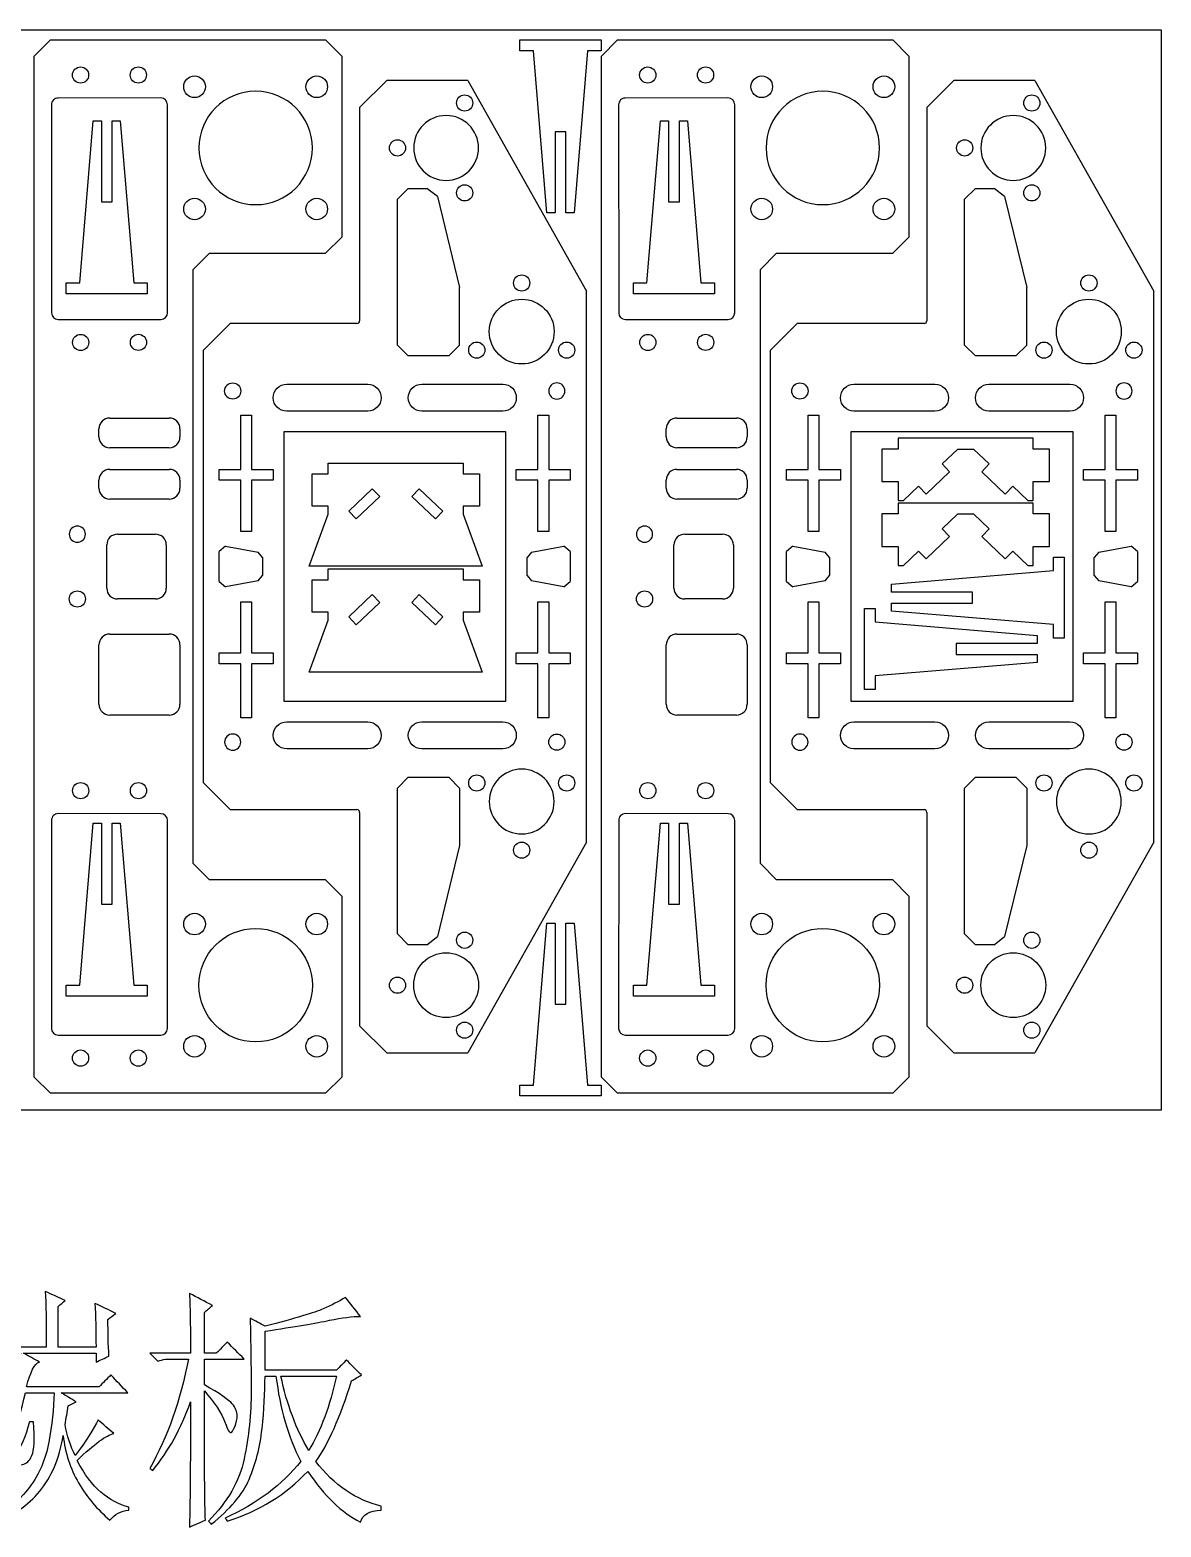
# Model space of a CAD drawing. Header units: millimetres. Extents: x -528 to 279, y -109 to 169.
# Drawn here: x -267.6 to -58.3, y -108.7 to 168.5 of the extents above; entities that cross this region are included whole.
import ezdxf

# ---------------------------------------------------------------- set-up
doc = ezdxf.new("R2010")
doc.units = ezdxf.units.MM
doc.layers.add('1', color=7, linetype='CONTINUOUS', true_color=0xffffff)

msp = doc.modelspace()

# ---------------------------------------------------------------- linework, layer by layer
at = {"layer": '1', "color": 3, "linetype": 'Continuous'}
for p, q in [((-528.25, 168.5), (-58.25, 168.5)), ((-266.87, 163.66), (-263.87, 166.66)), ((-263.87, 166.66), (-212.92, 166.66)), ((-212.92, 166.66), (-209.92, 163.66)), ((-176.93, 164.66), (-176.93, 166.66)), ((-176.93, 166.66), (-161.93, 166.66)), ((-161.93, 166.66), (-161.93, 164.66)), ((-161.87, 163.66), (-158.87, 166.66)), ((-158.87, 166.66), (-107.92, 166.66)), ((-107.92, 166.66), (-104.92, 163.66)), ((-58.25, 168.5), (-58.25, -31.5)), ((-266.87, -25.34), (-266.87, 163.66)), ((-209.92, 163.66), (-209.92, 130.16)), ((-174.43, 164.66), (-176.93, 164.66)), ((-171.93, 134.66), (-174.43, 164.66)), ((-164.43, 164.66), (-166.93, 134.66)), ((-161.93, 164.66), (-164.43, 164.66)), ((-161.87, -25.34), (-161.87, 163.66)), ((-104.92, 163.66), (-104.92, 130.16)), ((-206.61, 154.16), (-201.61, 159.16)), ((-186.61, 159.16), (-201.61, 159.16)), ((-186.61, 159.16), (-164.61, 120.16)), ((-101.61, 154.16), (-96.61, 159.16)), ((-81.61, 159.16), (-96.61, 159.16)), ((-81.61, 159.16), (-59.61, 120.16)), ((-243.43, 155.91), (-262.43, 155.9)), ((-138.43, 155.91), (-157.43, 155.9)), ((-263.68, 154.65), (-263.66, 116.15)), ((-242.16, 116.16), (-242.18, 154.66)), ((-206.61, 154.16), (-206.61, 114.66)), ((-158.68, 154.65), (-158.66, 116.15)), ((-137.16, 116.16), (-137.18, 154.66)), ((-101.61, 154.16), (-101.61, 114.66)), ((-258.43, 121.66), (-255.93, 151.66)), ((-255.93, 151.66), (-254.43, 151.66)), ((-254.43, 151.66), (-254.43, 136.66)), ((-252.43, 136.66), (-252.43, 151.66)), ((-252.43, 151.66), (-250.93, 151.66)), ((-250.93, 151.66), (-248.43, 121.66)), ((-153.43, 121.66), (-150.93, 151.66)), ((-150.93, 151.66), (-149.43, 151.66)), ((-149.43, 151.66), (-149.43, 136.66)), ((-147.43, 151.66), (-145.93, 151.66)), ((-147.43, 136.66), (-147.43, 151.66)), ((-145.93, 151.66), (-143.43, 121.66)), ((-170.43, 149.66), (-170.43, 134.66)), ((-168.43, 149.66), (-170.43, 149.66)), ((-168.43, 134.66), (-168.43, 149.66)), ((-197.61, 139.16), (-199.61, 137.16)), ((-197.61, 139.16), (-194.17, 139.16)), ((-192.23, 137.64), (-194.17, 139.16)), ((-92.61, 139.16), (-94.61, 137.16)), ((-92.61, 139.16), (-89.17, 139.16)), ((-87.23, 137.64), (-89.17, 139.16)), ((-254.43, 136.66), (-252.43, 136.66)), ((-199.61, 110.16), (-199.61, 137.16)), ((-192.23, 137.64), (-188.11, 120.82)), ((-149.43, 136.66), (-147.43, 136.66)), ((-94.61, 110.16), (-94.61, 137.16)), ((-87.23, 137.64), (-83.11, 120.82)), ((-170.43, 134.66), (-171.93, 134.66)), ((-166.93, 134.66), (-168.43, 134.66)), ((-209.92, 130.16), (-212.92, 127.16)), ((-104.92, 130.16), (-107.92, 127.16)), ((-234.42, 127.16), (-237.42, 124.16)), ((-234.42, 127.16), (-212.92, 127.16)), ((-129.42, 127.16), (-132.42, 124.16)), ((-129.42, 127.16), (-107.92, 127.16)), ((-237.42, 14.16), (-237.42, 124.16)), ((-132.42, 14.16), (-132.42, 124.16)), ((-260.93, 121.66), (-258.43, 121.66)), ((-260.93, 119.66), (-260.93, 121.66)), ((-245.93, 119.66), (-260.93, 119.66)), ((-248.43, 121.66), (-245.93, 121.66)), ((-245.93, 121.66), (-245.93, 119.66)), ((-188.11, 110.16), (-188.11, 120.82)), ((-164.61, 18.16), (-164.61, 120.16)), ((-155.93, 121.66), (-153.43, 121.66)), ((-155.93, 119.66), (-155.93, 121.66)), ((-140.93, 119.66), (-155.93, 119.66)), ((-143.43, 121.66), (-140.93, 121.66)), ((-140.93, 121.66), (-140.93, 119.66)), ((-83.11, 110.16), (-83.11, 120.82)), ((-59.61, 18.16), (-59.61, 120.16)), ((-262.41, 114.9), (-243.41, 114.91)), ((-235.61, 109.16), (-230.61, 114.16)), ((-207.11, 114.16), (-230.61, 114.16)), ((-157.41, 114.9), (-138.41, 114.91)), ((-130.61, 109.16), (-125.61, 114.16)), ((-102.11, 114.16), (-125.61, 114.16)), ((-235.61, 109.16), (-235.61, 29.16)), ((-199.61, 110.16), (-197.61, 108.16)), ((-190.11, 108.16), (-197.61, 108.16)), ((-190.11, 108.16), (-188.11, 110.16)), ((-130.61, 109.16), (-130.61, 29.16)), ((-94.61, 110.16), (-92.61, 108.16)), ((-85.11, 108.16), (-92.61, 108.16)), ((-85.11, 108.16), (-83.11, 110.16)), ((-220.11, 102.91), (-205.11, 102.91)), ((-195.11, 102.91), (-180.11, 102.91)), ((-115.11, 102.91), (-100.11, 102.91)), ((-90.11, 102.91), (-75.11, 102.91)), ((-228.61, 87.16), (-228.61, 97.16)), ((-228.61, 97.16), (-226.61, 97.16)), ((-226.61, 97.16), (-226.61, 87.16)), ((-205.11, 97.91), (-220.11, 97.91)), ((-180.11, 97.91), (-195.11, 97.91)), ((-173.61, 87.16), (-173.61, 97.16)), ((-173.61, 97.16), (-171.61, 97.16)), ((-171.61, 97.16), (-171.61, 87.16)), ((-123.61, 97.16), (-121.61, 97.16)), ((-123.61, 87.16), (-123.61, 97.16)), ((-121.61, 97.16), (-121.61, 87.16)), ((-100.11, 97.91), (-115.11, 97.91)), ((-75.11, 97.91), (-90.11, 97.91)), ((-68.61, 97.16), (-66.61, 97.16)), ((-68.61, 87.16), (-68.61, 97.16)), ((-66.61, 97.16), (-66.61, 87.16)), ((-254.87, 93.16), (-254.87, 94.66)), ((-252.87, 96.66), (-241.87, 96.66)), ((-239.87, 94.66), (-239.87, 93.16)), ((-149.87, 93.16), (-149.87, 94.66)), ((-147.87, 96.66), (-136.87, 96.66)), ((-134.87, 94.66), (-134.87, 93.16)), ((-220.61, 94.16), (-179.61, 94.16)), ((-220.61, 44.16), (-220.61, 94.16)), ((-179.61, 94.16), (-179.61, 44.16)), ((-115.61, 94.16), (-74.61, 94.16)), ((-115.61, 44.16), (-115.61, 94.16)), ((-106.93, 92.9, 0.05), (-106.93, 90.9, 0.03)), ((-81.93, 92.9, 0.05), (-106.93, 92.9, 0.05)), ((-81.93, 90.9, 0.03), (-81.93, 92.9, 0.05)), ((-74.61, 94.16), (-74.61, 44.16)), ((-241.87, 91.16), (-252.87, 91.16)), ((-136.87, 91.16), (-147.87, 91.16)), ((-109.93, 90.9, 0.03), (-109.93, 84.9, -0.03)), ((-106.93, 90.9, 0.03), (-109.93, 90.9, 0.03)), ((-98.78, 88.15, 0), (-95.88, 90.9, 0.03)), ((-95.88, 90.9, 0.03), (-92.98, 90.9, 0.03)), ((-92.98, 90.9, 0.03), (-90.08, 88.15, 0)), ((-78.93, 90.9, 0.03), (-81.93, 90.9, 0.03)), ((-78.93, 84.9, -0.03), (-78.93, 90.9, 0.03)), ((-252.87, 87.16), (-241.87, 87.16)), ((-232.61, 87.16), (-228.61, 87.16)), ((-232.61, 85.16), (-232.61, 87.16)), ((-226.61, 87.16), (-222.61, 87.16)), ((-222.61, 87.16), (-222.61, 85.16)), ((-215.43, 86.33), (-212.43, 86.33)), ((-215.43, 80.33), (-215.43, 86.33)), ((-212.43, 86.33), (-212.43, 88.33)), ((-212.43, 88.33), (-187.43, 88.33)), ((-187.43, 88.33), (-187.43, 86.33)), ((-187.43, 86.33), (-184.43, 86.33)), ((-184.43, 86.33), (-184.43, 80.33)), ((-177.61, 87.16), (-173.61, 87.16)), ((-177.61, 85.16), (-177.61, 87.16)), ((-171.61, 87.16), (-167.61, 87.16)), ((-167.61, 87.16), (-167.61, 85.16)), ((-147.87, 87.16), (-136.87, 87.16)), ((-127.61, 85.16), (-127.61, 87.16)), ((-127.61, 87.16), (-123.61, 87.16)), ((-121.61, 87.16), (-117.61, 87.16)), ((-117.61, 87.16), (-117.61, 85.16)), ((-101.75, 82.57, -0.05), (-97.4, 86.7, -0.01)), ((-97.4, 86.7, -0.01), (-98.78, 88.15, 0)), ((-90.08, 88.15, 0), (-91.45, 86.7, -0.01)), ((-91.45, 86.7, -0.01), (-87.1, 82.57, -0.05)), ((-72.61, 87.16), (-68.61, 87.16)), ((-72.61, 85.16), (-72.61, 87.16)), ((-66.61, 87.16), (-62.61, 87.16)), ((-62.61, 87.16), (-62.61, 85.16)), ((-254.87, 83.66), (-254.87, 85.16)), ((-239.87, 85.16), (-239.87, 83.66)), ((-228.61, 85.16), (-232.61, 85.16)), ((-228.61, 75.66), (-228.61, 85.16)), ((-226.61, 85.16), (-226.61, 75.66)), ((-222.61, 85.16), (-226.61, 85.16)), ((-204.28, 83.57), (-208.63, 79.44)), ((-202.9, 82.12), (-204.28, 83.57)), ((-195.58, 83.57), (-196.95, 82.12)), ((-191.22, 79.44), (-195.58, 83.57)), ((-173.61, 85.16), (-177.61, 85.16)), ((-173.61, 75.66), (-173.61, 85.16)), ((-167.61, 85.16), (-171.61, 85.16)), ((-171.61, 85.16), (-171.61, 75.66)), ((-149.87, 83.66), (-149.87, 85.16)), ((-134.87, 85.16), (-134.87, 83.66)), ((-123.61, 85.16), (-127.61, 85.16)), ((-123.61, 75.66), (-123.61, 85.16)), ((-117.61, 85.16), (-121.61, 85.16)), ((-121.61, 85.16), (-121.61, 75.66)), ((-109.93, 84.9, -0.03), (-106.93, 84.9, -0.03)), ((-106.93, 84.9, -0.03), (-106.93, 81.36, -0.06)), ((-105.93, 81.36, -0.06), (-103.13, 84.02, -0.04)), ((-103.13, 84.02, -0.04), (-101.75, 82.57, -0.05)), ((-87.1, 82.57, -0.05), (-85.72, 84.02, -0.04)), ((-85.72, 84.02, -0.04), (-82.93, 81.36, -0.06)), ((-81.93, 84.9, -0.03), (-78.93, 84.9, -0.03)), ((-81.93, 81.36, -0.06), (-81.93, 84.9, -0.03)), ((-68.61, 85.16), (-72.61, 85.16)), ((-68.61, 75.66), (-68.61, 85.16)), ((-66.61, 85.16), (-66.61, 75.66)), ((-62.61, 85.16), (-66.61, 85.16)), ((-241.87, 81.66), (-252.87, 81.66)), ((-207.25, 77.99), (-202.9, 82.12)), ((-196.95, 82.12), (-192.6, 77.99)), ((-136.87, 81.66), (-147.87, 81.66)), ((-106.93, 81.36, -0.06), (-105.93, 81.36, -0.06)), ((-81.93, 80.9, 0.05), (-106.93, 80.9, 0.05)), ((-106.93, 80.9, 0.05), (-106.93, 78.9, 0.03)), ((-82.93, 81.36, -0.06), (-81.93, 81.36, -0.06)), ((-81.93, 78.9, 0.03), (-81.93, 80.9, 0.05)), ((-215.93, 69.21), (-212.43, 78.83)), ((-212.43, 80.33), (-215.43, 80.33)), ((-212.43, 78.83), (-212.43, 80.33)), ((-208.63, 79.44), (-207.25, 77.99)), ((-192.6, 77.99), (-191.22, 79.44)), ((-184.43, 80.33), (-187.43, 80.33)), ((-187.43, 80.33), (-187.43, 78.83)), ((-187.43, 78.83), (-183.93, 69.21)), ((-109.93, 78.9, 0.03), (-109.93, 72.9, -0.03)), ((-106.93, 78.9, 0.03), (-109.93, 78.9, 0.03)), ((-98.78, 76.15, 0), (-95.88, 78.9, 0.03)), ((-95.88, 78.9, 0.03), (-92.98, 78.9, 0.03)), ((-92.98, 78.9, 0.03), (-90.08, 76.15, 0)), ((-78.93, 78.9, 0.03), (-81.93, 78.9, 0.03)), ((-78.93, 72.9, -0.03), (-78.93, 78.9, 0.03)), ((-251.42, 75.16), (-244.42, 75.16)), ((-226.61, 75.66), (-228.61, 75.66)), ((-171.61, 75.66), (-173.61, 75.66)), ((-146.42, 75.16), (-139.42, 75.16)), ((-121.61, 75.66), (-123.61, 75.66)), ((-97.4, 74.7, -0.01), (-98.78, 76.15, 0)), ((-90.08, 76.15, 0), (-91.45, 74.7, -0.01)), ((-66.61, 75.66), (-68.61, 75.66)), ((-253.42, 65.16), (-253.42, 73.16)), ((-242.42, 73.16), (-242.42, 65.16)), ((-231.42, 72.94), (-232.61, 71.96)), ((-231.42, 72.94), (-225.42, 71.81)), ((-174.79, 71.81), (-168.79, 72.94)), ((-167.61, 71.96), (-168.79, 72.94)), ((-148.42, 65.16), (-148.42, 73.16)), ((-137.42, 73.16), (-137.42, 65.16)), ((-126.42, 72.94), (-127.61, 71.96)), ((-126.42, 72.94), (-120.42, 71.81)), ((-109.93, 72.9, -0.03), (-106.93, 72.9, -0.03)), ((-106.93, 72.9, -0.03), (-106.93, 69.36, -0.06)), ((-101.75, 70.57, -0.05), (-97.4, 74.7, -0.01)), ((-91.45, 74.7, -0.01), (-87.1, 70.57, -0.05)), ((-81.93, 69.36, -0.06), (-81.93, 72.9, -0.03)), ((-81.93, 72.9, -0.03), (-78.93, 72.9, -0.03)), ((-69.79, 71.81), (-63.79, 72.94)), ((-62.61, 71.96), (-63.79, 72.94)), ((-232.61, 66.37), (-232.61, 71.96)), ((-224.61, 70.83), (-225.42, 71.81)), ((-224.61, 70.83), (-224.61, 67.49)), ((-174.79, 71.81), (-175.61, 70.83)), ((-175.61, 67.49), (-175.61, 70.83)), ((-167.61, 71.96), (-167.61, 66.37)), ((-127.61, 66.37), (-127.61, 71.96)), ((-119.61, 70.83), (-120.42, 71.81)), ((-119.61, 70.83), (-119.61, 67.49)), ((-106.93, 69.36, -0.06), (-105.93, 69.36, -0.06)), ((-105.93, 69.36, -0.06), (-103.13, 72.02, -0.04)), ((-103.13, 72.02, -0.04), (-101.75, 70.57, -0.05)), ((-87.1, 70.57, -0.05), (-85.72, 72.02, -0.04)), ((-85.72, 72.02, -0.04), (-82.93, 69.36, -0.06)), ((-82.93, 69.36, -0.06), (-81.93, 69.36, -0.06)), ((-78.18, 68.41), (-78.18, 70.91)), ((-78.18, 70.91), (-76.18, 70.91)), ((-76.18, 70.91), (-76.18, 55.91)), ((-69.79, 71.81), (-70.61, 70.83)), ((-70.61, 67.49), (-70.61, 70.83)), ((-62.61, 71.96), (-62.61, 66.37)), ((-225.42, 66.51), (-224.61, 67.49)), ((-183.93, 69.21), (-215.93, 69.21)), ((-215.43, 60.71), (-215.43, 66.71)), ((-215.43, 66.71), (-212.43, 66.71)), ((-212.43, 66.71), (-212.43, 68.71)), ((-212.43, 68.71), (-187.43, 68.71)), ((-187.43, 68.71), (-187.43, 66.71)), ((-187.43, 66.71), (-184.43, 66.71)), ((-184.43, 66.71), (-184.43, 60.71)), ((-175.61, 67.49), (-174.79, 66.51)), ((-120.42, 66.51), (-119.61, 67.49)), ((-108.18, 65.91), (-78.18, 68.41)), ((-70.61, 67.49), (-69.79, 66.51)), ((-232.61, 66.37), (-231.42, 65.38)), ((-225.42, 66.51), (-231.42, 65.38)), ((-204.28, 63.96), (-208.63, 59.83)), ((-202.9, 62.51), (-204.28, 63.96)), ((-195.58, 63.96), (-196.95, 62.51)), ((-191.22, 59.83), (-195.58, 63.96)), ((-168.79, 65.38), (-174.79, 66.51)), ((-168.79, 65.38), (-167.61, 66.37)), ((-127.61, 66.37), (-126.42, 65.38)), ((-120.42, 66.51), (-126.42, 65.38)), ((-108.18, 64.41), (-108.18, 65.91)), ((-93.18, 64.41), (-108.18, 64.41)), ((-93.18, 62.41), (-93.18, 64.41)), ((-63.79, 65.38), (-69.79, 66.51)), ((-63.79, 65.38), (-62.61, 66.37)), ((-244.42, 63.16), (-251.42, 63.16)), ((-228.61, 62.66), (-226.61, 62.66)), ((-228.61, 53.16), (-228.61, 62.66)), ((-226.61, 62.66), (-226.61, 53.16)), ((-207.25, 58.38), (-202.9, 62.51)), ((-196.95, 62.51), (-192.6, 58.38)), ((-173.61, 62.66), (-171.61, 62.66)), ((-173.61, 53.16), (-173.61, 62.66)), ((-171.61, 62.66), (-171.61, 53.16)), ((-139.42, 63.16), (-146.42, 63.16)), ((-123.61, 62.66), (-121.61, 62.66)), ((-123.61, 53.16), (-123.61, 62.66)), ((-121.61, 62.66), (-121.61, 53.16)), ((-113.18, 46.41), (-113.18, 61.41)), ((-113.18, 61.41), (-111.18, 61.41)), ((-111.18, 61.41), (-111.18, 58.91)), ((-108.18, 62.41), (-93.18, 62.41)), ((-108.18, 60.91), (-108.18, 62.41)), ((-68.61, 62.66), (-66.61, 62.66)), ((-68.61, 53.16), (-68.61, 62.66)), ((-66.61, 62.66), (-66.61, 53.16)), ((-215.93, 49.59), (-212.43, 59.21)), ((-212.43, 60.71), (-215.43, 60.71)), ((-212.43, 59.21), (-212.43, 60.71)), ((-208.63, 59.83), (-207.25, 58.38)), ((-192.6, 58.38), (-191.22, 59.83)), ((-184.43, 60.71), (-187.43, 60.71)), ((-187.43, 60.71), (-187.43, 59.21)), ((-187.43, 59.21), (-183.93, 49.59)), ((-111.18, 58.91), (-81.18, 56.41)), ((-78.18, 58.41), (-108.18, 60.91)), ((-78.18, 55.91), (-78.18, 58.41)), ((-252.87, 56.66), (-241.87, 56.66)), ((-147.87, 56.66), (-136.87, 56.66)), ((-81.18, 56.41), (-81.18, 54.91)), ((-76.18, 55.91), (-78.18, 55.91)), ((-254.87, 43.66), (-254.87, 54.66)), ((-239.87, 54.66), (-239.87, 43.66)), ((-232.61, 53.16), (-228.61, 53.16)), ((-232.61, 51.16), (-232.61, 53.16)), ((-226.61, 53.16), (-222.61, 53.16)), ((-222.61, 53.16), (-222.61, 51.16)), ((-177.61, 53.16), (-173.61, 53.16)), ((-177.61, 51.16), (-177.61, 53.16)), ((-171.61, 53.16), (-167.61, 53.16)), ((-167.61, 53.16), (-167.61, 51.16)), ((-149.87, 43.66), (-149.87, 54.66)), ((-134.87, 54.66), (-134.87, 43.66)), ((-127.61, 51.16), (-127.61, 53.16)), ((-127.61, 53.16), (-123.61, 53.16)), ((-121.61, 53.16), (-117.61, 53.16)), ((-117.61, 53.16), (-117.61, 51.16)), ((-81.18, 54.91), (-96.18, 54.91)), ((-96.18, 54.91), (-96.18, 52.91)), ((-96.18, 52.91), (-81.18, 52.91)), ((-81.18, 52.91), (-81.18, 51.41)), ((-72.61, 53.16), (-68.61, 53.16)), ((-72.61, 51.16), (-72.61, 53.16)), ((-66.61, 53.16), (-62.61, 53.16)), ((-62.61, 53.16), (-62.61, 51.16)), ((-228.61, 51.16), (-232.61, 51.16)), ((-228.61, 41.16), (-228.61, 51.16)), ((-222.61, 51.16), (-226.61, 51.16)), ((-226.61, 51.16), (-226.61, 41.16)), ((-173.61, 51.16), (-177.61, 51.16)), ((-173.61, 41.16), (-173.61, 51.16)), ((-167.61, 51.16), (-171.61, 51.16)), ((-171.61, 51.16), (-171.61, 41.16)), ((-123.61, 51.16), (-127.61, 51.16)), ((-123.61, 41.16), (-123.61, 51.16)), ((-121.61, 51.16), (-121.61, 41.16)), ((-117.61, 51.16), (-121.61, 51.16)), ((-81.18, 51.41), (-111.18, 48.91)), ((-68.61, 51.16), (-72.61, 51.16)), ((-68.61, 41.16), (-68.61, 51.16)), ((-66.61, 51.16), (-66.61, 41.16)), ((-62.61, 51.16), (-66.61, 51.16)), ((-183.93, 49.59), (-215.93, 49.59)), ((-111.18, 48.91), (-111.18, 46.41)), ((-111.18, 46.41), (-113.18, 46.41)), ((-241.87, 41.66), (-252.87, 41.66)), ((-179.61, 44.16), (-220.61, 44.16)), ((-136.87, 41.66), (-147.87, 41.66)), ((-74.61, 44.16), (-115.61, 44.16)), ((-226.61, 41.16), (-228.61, 41.16)), ((-220.11, 40.41), (-205.11, 40.41)), ((-195.11, 40.41), (-180.11, 40.41)), ((-171.61, 41.16), (-173.61, 41.16)), ((-121.61, 41.16), (-123.61, 41.16)), ((-115.11, 40.41), (-100.11, 40.41)), ((-90.11, 40.41), (-75.11, 40.41)), ((-66.61, 41.16), (-68.61, 41.16)), ((-205.11, 35.41), (-220.11, 35.41)), ((-180.11, 35.41), (-195.11, 35.41)), ((-100.11, 35.41), (-115.11, 35.41)), ((-75.11, 35.41), (-90.11, 35.41)), ((-230.61, 24.16), (-235.61, 29.16)), ((-197.61, 30.16), (-199.61, 28.16)), ((-199.61, 1.16), (-199.61, 28.16)), ((-197.61, 30.16), (-190.11, 30.16)), ((-188.11, 28.16), (-190.11, 30.16)), ((-188.11, 28.16), (-188.11, 17.51)), ((-125.61, 24.16), (-130.61, 29.16)), ((-92.61, 30.16), (-94.61, 28.16)), ((-94.61, 1.16), (-94.61, 28.16)), ((-92.61, 30.16), (-85.11, 30.16)), ((-83.11, 28.16), (-85.11, 30.16)), ((-83.11, 28.16), (-83.11, 17.51)), ((-263.66, 22.17), (-263.68, -16.33)), ((-243.41, 23.41), (-262.41, 23.42)), ((-230.61, 24.16), (-207.11, 24.16)), ((-206.61, 23.66), (-206.61, -15.84)), ((-158.66, 22.17), (-158.68, -16.33)), ((-138.41, 23.41), (-157.41, 23.42)), ((-125.61, 24.16), (-102.11, 24.16)), ((-101.61, 23.66), (-101.61, -15.84)), ((-258.43, -8.34), (-255.93, 21.66)), ((-255.93, 21.66), (-254.43, 21.66)), ((-254.43, 21.66), (-254.43, 6.66)), ((-252.43, 21.66), (-250.93, 21.66)), ((-252.43, 6.66), (-252.43, 21.66)), ((-250.93, 21.66), (-248.43, -8.34)), ((-242.18, -16.34), (-242.16, 22.16)), ((-153.43, -8.34), (-150.93, 21.66)), ((-150.93, 21.66), (-149.43, 21.66)), ((-149.43, 21.66), (-149.43, 6.66)), ((-147.43, 21.66), (-145.93, 21.66)), ((-147.43, 6.66), (-147.43, 21.66)), ((-145.93, 21.66), (-143.43, -8.34)), ((-137.18, -16.34), (-137.16, 22.16)), ((-188.11, 17.51), (-192.23, 0.69)), ((-164.61, 18.16), (-186.61, -20.84)), ((-83.11, 17.51), (-87.23, 0.69)), ((-59.61, 18.16), (-81.61, -20.84)), ((-237.42, 14.16), (-234.42, 11.16)), ((-132.42, 14.16), (-129.42, 11.16)), ((-212.92, 11.16), (-234.42, 11.16)), ((-212.92, 11.16), (-209.92, 8.16)), ((-107.92, 11.16), (-129.42, 11.16)), ((-107.92, 11.16), (-104.92, 8.16)), ((-254.43, 6.66), (-252.43, 6.66)), ((-209.92, 8.16), (-209.92, -25.34)), ((-149.43, 6.66), (-147.43, 6.66)), ((-104.92, 8.16), (-104.92, -25.34)), ((-174.43, -26.84), (-171.93, 3.16)), ((-171.93, 3.16), (-170.43, 3.16)), ((-170.43, 3.16), (-170.43, -11.84)), ((-168.43, -11.84), (-168.43, 3.16)), ((-168.43, 3.16), (-166.93, 3.16)), ((-166.93, 3.16), (-164.43, -26.84)), ((-199.61, 1.16), (-197.61, -0.84)), ((-194.17, -0.84), (-192.23, 0.69)), ((-94.61, 1.16), (-92.61, -0.84)), ((-89.17, -0.84), (-87.23, 0.69)), ((-194.17, -0.84), (-197.61, -0.84)), ((-89.17, -0.84), (-92.61, -0.84)), ((-260.93, -8.34), (-258.43, -8.34)), ((-260.93, -10.34), (-260.93, -8.34)), ((-245.93, -10.34), (-260.93, -10.34)), ((-248.43, -8.34), (-245.93, -8.34)), ((-245.93, -8.34), (-245.93, -10.34)), ((-155.93, -8.34), (-153.43, -8.34)), ((-155.93, -10.34), (-155.93, -8.34)), ((-140.93, -10.34), (-155.93, -10.34)), ((-143.43, -8.34), (-140.93, -8.34)), ((-140.93, -8.34), (-140.93, -10.34)), ((-170.43, -11.84), (-168.43, -11.84)), ((-201.61, -20.84), (-206.61, -15.84)), ((-96.61, -20.84), (-101.61, -15.84)), ((-262.43, -17.58), (-243.43, -17.59)), ((-157.43, -17.58), (-138.43, -17.59)), ((-201.61, -20.84), (-186.61, -20.84)), ((-96.61, -20.84), (-81.61, -20.84)), ((-263.87, -28.34), (-266.87, -25.34)), ((-209.92, -25.34), (-212.92, -28.34)), ((-176.93, -26.84), (-174.43, -26.84)), ((-176.93, -28.84), (-176.93, -26.84)), ((-164.43, -26.84), (-161.93, -26.84)), ((-161.93, -26.84), (-161.93, -28.84)), ((-158.87, -28.34), (-161.87, -25.34)), ((-104.92, -25.34), (-107.92, -28.34)), ((-212.92, -28.34), (-263.87, -28.34)), ((-161.93, -28.84), (-176.93, -28.84)), ((-107.92, -28.34), (-158.87, -28.34)), ((-58.25, -31.5), (-528.25, -31.5))]:
    msp.add_line(p, q, dxfattribs=at)
for centre, radius in [((-258.28, 160.15), 1.5), ((-247.58, 160.16), 1.5), ((-153.28, 160.15), 1.5), ((-142.58, 160.16), 1.5), ((-237.18, 157.98), 2), ((-214.56, 157.98), 2), ((-132.18, 157.98), 2), ((-109.56, 157.98), 2), ((-187.18, 154.98), 1.5), ((-82.18, 154.98), 1.5), ((-199.61, 146.66), 1.5), ((-94.61, 146.66), 1.5), ((-187.18, 138.34), 1.5), ((-82.18, 138.34), 1.5), ((-237.18, 135.35), 2), ((-214.56, 135.35), 2), ((-132.18, 135.35), 2), ((-109.56, 135.35), 2), ((-176.61, 121.66), 1.5), ((-71.61, 121.66), 1.5), ((-176.61, 112.66), 6), ((-71.61, 112.66), 6), ((-258.26, 110.65), 1.5), ((-247.56, 110.66), 1.5), ((-153.26, 110.65), 1.5), ((-142.56, 110.66), 1.5), ((-184.93, 109.23), 1.5), ((-168.28, 109.23), 1.5), ((-79.93, 109.23), 1.5), ((-63.28, 109.23), 1.5), ((-230.11, 101.66), 1.5), ((-125.11, 101.66), 1.5), ((-258.87, 63.16), 1.5), ((-153.87, 63.16), 1.5), ((-170.11, 36.66), 1.5), ((-65.11, 36.66), 1.5), ((-184.93, 29.09), 1.5), ((-168.28, 29.09), 1.5), ((-79.93, 29.09), 1.5), ((-63.28, 29.09), 1.5), ((-258.26, 27.67), 1.5), ((-247.56, 27.67), 1.5), ((-153.26, 27.67), 1.5), ((-142.56, 27.67), 1.5), ((-176.61, 16.66), 1.5), ((-71.61, 16.66), 1.5), ((-237.18, 2.98), 2), ((-214.56, 2.98), 2), ((-132.18, 2.98), 2), ((-109.56, 2.98), 2), ((-225.87, -8.34), 10.5), ((-187.18, -0.02), 1.5), ((-120.87, -8.34), 10.5), ((-82.18, -0.02), 1.5), ((-190.61, -8.34), 6), ((-85.61, -8.34), 6), ((-199.61, -8.34), 1.5), ((-94.61, -8.34), 1.5), ((-187.18, -16.66), 1.5), ((-82.18, -16.66), 1.5), ((-237.18, -19.65), 2), ((-214.56, -19.65), 2), ((-132.18, -19.65), 2), ((-109.56, -19.65), 2), ((-258.28, -21.83), 1.5), ((-247.58, -21.83), 1.5), ((-153.28, -21.83), 1.5), ((-142.58, -21.83), 1.5)]:
    msp.add_circle(centre, radius, dxfattribs=at)
at = {"layer": '1', "color": 3, "linetype": 'Continuous', "extrusion": (0, 0, -1)}
for centre, radius in [((225.87, 146.66), 10.5), ((120.87, 146.66), 10.5), ((190.61, 146.66), 6), ((85.61, 146.66), 6), ((170.11, 101.66), 1.5), ((65.11, 101.66), 1.5), ((258.87, 75.16), 1.5), ((153.87, 75.16), 1.5), ((230.11, 36.66), 1.5), ((125.11, 36.66), 1.5), ((176.61, 25.66), 6), ((71.61, 25.66), 6)]:
    msp.add_circle(centre, radius, dxfattribs=at)
at = {"layer": '1', "color": 3, "linetype": 'Continuous'}
for centre, radius, start, end in [((-262.43, 154.65), 1.25, 90.0273, 180.0273), ((-243.43, 154.66), 1.25, 0.0273, 90.0273), ((-157.43, 154.65), 1.25, 90.0273, 180.0273), ((-138.43, 154.66), 1.25, 0.0273, 90.0273), ((-262.41, 116.15), 1.25, 180.0273, 270.0273), ((-243.41, 116.16), 1.25, 270.0273, 0.0273), ((-207.11, 114.66), 0.5, 270, 0), ((-157.41, 116.15), 1.25, 180.0273, 270.0273), ((-138.41, 116.16), 1.25, 270.0273, 0.0273), ((-102.11, 114.66), 0.5, 270, 0), ((-252.87, 94.66), 2, 90, 180), ((-241.87, 94.66), 2, 0, 90), ((-147.87, 94.66), 2, 90, 180), ((-136.87, 94.66), 2, 0, 90), ((-252.87, 93.16), 2, 180, 270), ((-241.87, 93.16), 2, 270, 0), ((-147.87, 93.16), 2, 180, 270), ((-136.87, 93.16), 2, 270, 0), ((-252.87, 85.16), 2, 90, 180), ((-241.87, 85.16), 2, 0, 90), ((-147.87, 85.16), 2, 90, 180), ((-136.87, 85.16), 2, 0, 90), ((-252.87, 83.66), 2, 180, 270), ((-241.87, 83.66), 2, 270, 0), ((-147.87, 83.66), 2, 180, 270), ((-136.87, 83.66), 2, 270, 0), ((-251.42, 73.16), 2, 90, 180), ((-244.42, 73.16), 2, 0, 90), ((-146.42, 73.16), 2, 90, 180), ((-139.42, 73.16), 2, 0, 90), ((-251.42, 65.16), 2, 180, 270), ((-244.42, 65.16), 2, 270, 0), ((-146.42, 65.16), 2, 180, 270), ((-139.42, 65.16), 2, 270, 0), ((-252.87, 54.66), 2, 90, 180), ((-241.87, 54.66), 2, 0, 90), ((-147.87, 54.66), 2, 90, 180), ((-136.87, 54.66), 2, 0, 90), ((-252.87, 43.66), 2, 180, 270), ((-241.87, 43.66), 2, 270, 0), ((-147.87, 43.66), 2, 180, 270), ((-136.87, 43.66), 2, 270, 0), ((-262.41, 22.17), 1.25, 89.9727, 179.9727), ((-243.41, 22.16), 1.25, 359.9727, 89.9727), ((-207.11, 23.66), 0.5, 0, 90), ((-157.41, 22.17), 1.25, 89.9727, 179.9727), ((-138.41, 22.16), 1.25, 359.9727, 89.9727), ((-102.11, 23.66), 0.5, 0, 90), ((-262.43, -16.33), 1.25, 179.9727, 269.9727), ((-243.43, -16.34), 1.25, 269.9727, 359.9727), ((-157.43, -16.33), 1.25, 179.9727, 269.9727), ((-138.43, -16.34), 1.25, 269.9727, 359.9727)]:
    msp.add_arc(centre, radius, start, end, dxfattribs=at)
at = {"layer": '1', "color": 3, "linetype": 'Continuous', "extrusion": (0, 0, -1)}
for centre, start, end in [((220.11, 100.41), 270, 90), ((205.11, 100.41), 90, 270), ((195.11, 100.41), 270, 90), ((180.11, 100.41), 90, 270), ((115.11, 100.41), 270, 90), ((100.11, 100.41), 90, 270), ((90.11, 100.41), 270, 90), ((75.11, 100.41), 90, 270), ((220.11, 37.91), 270, 90), ((205.11, 37.91), 90, 270), ((195.11, 37.91), 270, 90), ((180.11, 37.91), 90, 270), ((115.11, 37.91), 270, 90), ((100.11, 37.91), 90, 270), ((90.11, 37.91), 270, 90), ((75.11, 37.91), 90, 270)]:
    msp.add_arc(centre, 2.5, start, end, dxfattribs=at)
at = {"layer": '1', "color": 6, "linetype": 'Continuous'}
for points, knots in [([(-271.24, -75.35), (-269.03, -75.35), (-266.83, -75.35), (-264.62, -75.35), (-264.62, -70.69), (-264.68, -67.25), (-264.8, -65.04), (-263.58, -65.59), (-262.35, -66.15), (-261.13, -66.7), (-261.55, -67.07), (-261.98, -67.43), (-262.41, -67.8), (-262.41, -70.32), (-262.41, -72.83), (-262.41, -75.35), (-260.08, -75.35), (-257.75, -75.35), (-255.42, -75.35), (-255.42, -72.28), (-255.48, -69.59), (-255.61, -67.25), (-254.32, -67.86), (-253.03, -68.48), (-251.74, -69.09), (-252.23, -69.46), (-252.72, -69.83), (-253.21, -70.2), (-253.21, -72.65), (-253.15, -74.92), (-253.03, -77), (-253.82, -77.37), (-254.62, -77.74), (-255.42, -78.11), (-255.42, -77.56), (-255.42, -77), (-255.42, -76.45), (-259.9, -76.45), (-264.37, -76.45), (-268.85, -76.45), (-267.87, -77), (-266.89, -77.56), (-265.9, -78.11), (-266.77, -78.35), (-267.56, -79.89), (-268.3, -82.71), (-263.82, -82.71), (-259.34, -82.71), (-254.86, -82.71), (-254.13, -81.97), (-253.39, -81.23), (-252.66, -80.5), (-251.61, -81.6), (-250.57, -82.71), (-249.53, -83.81), (-253.64, -83.81), (-257.75, -83.81), (-261.86, -83.81), (-260.94, -84.36), (-260.02, -84.91), (-259.1, -85.47), (-259.59, -85.71), (-260.08, -85.96), (-260.57, -86.21), (-260.76, -87.37), (-260.94, -88.54), (-261.13, -89.7), (-260.75, -91.79), (-260.14, -93.69), (-259.28, -95.4), (-257.19, -92.7), (-255.79, -90.49), (-255.05, -88.78), (-254.07, -89.64), (-253.09, -90.5), (-252.1, -91.36), (-253.46, -91.6), (-255.73, -93.25), (-258.92, -96.32), (-257.56, -98.9), (-256.09, -100.86), (-252.91, -103.56), (-251.19, -104.48), (-249.34, -104.97), (-249.34, -105.15), (-249.34, -105.34), (-249.34, -105.52), (-250.82, -105.65), (-251.98, -106.26), (-252.85, -107.37), (-255.17, -105.4), (-257.11, -103.1), (-258.64, -100.47), (-260.17, -97.83), (-261.13, -94.91), (-261.49, -91.72), (-262.23, -96.01), (-263.67, -99.45), (-265.82, -102.03), (-267.96, -104.61), (-270.99, -106.68), (-274.92, -108.28), (-275.04, -108.1), (-275.16, -107.91), (-275.29, -107.73), (-272.1, -105.89), (-269.59, -103.74), (-267.74, -101.29), (-265.9, -98.83), (-264.71, -96.05), (-263.61, -89.8), (-263.26, -86.76), (-263.14, -83.81), (-264.92, -83.81), (-266.7, -83.81), (-268.48, -83.81), (-269.95, -90.07), (-271.86, -95.13), (-276.51, -102.85), (-279.27, -105.89), (-282.46, -108.1), (-282.65, -107.97), (-282.83, -107.85), (-283.02, -107.73), (-279.7, -104.42), (-277.13, -100.86), (-273.45, -93.25), (-271.98, -88.84), (-270.87, -83.81), (-272.1, -83.81), (-273.39, -84), (-274.74, -84.36), (-275.29, -83.81), (-275.84, -83.26), (-276.39, -82.71), (-274.49, -82.71), (-272.59, -82.71), (-270.69, -82.71), (-270.2, -80.75), (-269.77, -78.66), (-269.41, -76.45), (-269.96, -76.45), (-270.5, -76.45), (-271.05, -76.45), (-271.48, -76.94), (-271.92, -77.44), (-272.35, -77.93), (-273.14, -77.25), (-273.94, -76.58), (-274.74, -75.9), (-274.31, -75.53), (-273.88, -75.16), (-273.45, -74.8), (-273.45, -71.6), (-273.51, -69.03), (-273.63, -67.07), (-272.4, -67.68), (-271.18, -68.29), (-269.95, -68.91), (-270.38, -69.27), (-270.81, -69.64), (-271.24, -70.01), (-271.24, -71.79), (-271.24, -73.57), (-271.24, -75.35)], [0, 0, 0, 0, 0.018636, 0.018636, 0.018636, 0.047641, 0.047641, 0.047641, 0.058979, 0.058979, 0.058979, 0.063745, 0.063745, 0.063745, 0.084978, 0.084978, 0.084978, 0.104657, 0.104657, 0.104657, 0.127451, 0.127451, 0.127451, 0.139499, 0.139499, 0.139499, 0.144663, 0.144663, 0.144663, 0.163817, 0.163817, 0.163817, 0.171222, 0.171222, 0.171222, 0.175881, 0.175881, 0.175881, 0.213686, 0.213686, 0.213686, 0.223204, 0.223204, 0.223204, 0.238225, 0.238225, 0.238225, 0.27603, 0.27603, 0.27603, 0.284815, 0.284815, 0.284815, 0.297621, 0.297621, 0.297621, 0.332296, 0.332296, 0.332296, 0.341352, 0.341352, 0.341352, 0.345996, 0.345996, 0.345996, 0.355946, 0.355946, 0.355946, 0.372864, 0.372864, 0.372864, 0.395023, 0.395023, 0.395023, 0.406046, 0.406046, 0.406046, 0.429992, 0.429992, 0.429992, 0.450809, 0.450809, 0.471747, 0.471747, 0.471747, 0.473315, 0.473315, 0.473315, 0.484899, 0.484899, 0.484899, 0.510614, 0.510614, 0.510614, 0.536918, 0.536918, 0.536918, 0.569028, 0.569028, 0.569028, 0.600699, 0.600699, 0.600699, 0.602587, 0.602587, 0.602587, 0.63094, 0.63094, 0.63094, 0.657044, 0.657044, 0.683078, 0.683078, 0.683078, 0.698238, 0.698238, 0.698238, 0.744462, 0.744462, 0.790687, 0.790687, 0.790687, 0.792602, 0.792602, 0.792602, 0.830716, 0.830716, 0.868831, 0.868831, 0.868831, 0.880075, 0.880075, 0.880075, 0.886802, 0.886802, 0.886802, 0.903177, 0.903177, 0.903177, 0.921519, 0.921519, 0.921519, 0.926251, 0.926251, 0.926251, 0.931886, 0.931886, 0.931886, 0.940885, 0.940885, 0.940885, 0.945752, 0.945752, 0.945752, 0.967958, 0.967958, 0.967958, 0.97978, 0.97978, 0.97978, 0.984665, 0.984665, 0.984665, 1, 1, 1, 1]), ([(-231.49, -89.33), (-232.22, -87.49), (-233.52, -85.53), (-235.35, -83.45), (-235.35, -96.82), (-235.29, -104.79), (-235.17, -107.37), (-236.15, -107.79), (-237.13, -108.22), (-238.11, -108.65), (-237.99, -103.13), (-237.93, -95.4), (-237.93, -85.47), (-239.65, -90.37), (-241.98, -94.61), (-244.92, -98.16), (-245.1, -98.04), (-245.29, -97.91), (-245.47, -97.79), (-242.16, -91.91), (-239.77, -85.16), (-238.29, -77.56), (-239.71, -77.56), (-241.12, -77.56), (-242.53, -77.56), (-243.02, -77.68), (-243.51, -77.8), (-244, -77.93), (-244.49, -77.44), (-244.98, -76.94), (-245.47, -76.45), (-242.96, -76.45), (-240.44, -76.45), (-237.93, -76.45), (-237.93, -72.04), (-237.99, -68.35), (-238.11, -65.41), (-236.7, -66.15), (-235.29, -66.88), (-233.88, -67.62), (-234.37, -68.05), (-234.86, -68.48), (-235.35, -68.91), (-235.35, -71.42), (-235.35, -73.94), (-235.35, -76.45), (-234.62, -76.45), (-233.88, -76.45), (-233.15, -76.45), (-232.47, -75.78), (-231.79, -75.1), (-231.12, -74.43), (-230.08, -75.47), (-229.04, -76.51), (-228, -77.56), (-230.45, -77.56), (-232.9, -77.56), (-235.35, -77.56), (-235.35, -79.15), (-235.35, -80.75), (-235.35, -82.34), (-232.53, -83.93), (-230.82, -85.1), (-229.59, -86.57), (-229.28, -87.31), (-229.28, -88.66), (-229.44, -89.33), (-229.74, -90.07), (-230.05, -90.8), (-230.26, -91.18), (-230.38, -91.17), (-230.76, -91.18), (-231.12, -90.55), (-231.49, -89.33)], [0, 0, 0, 0, 0.039751, 0.039751, 0.039751, 0.174203, 0.174203, 0.174203, 0.192245, 0.192245, 0.192245, 0.322573, 0.322573, 0.322573, 0.404463, 0.404463, 0.404463, 0.408201, 0.408201, 0.408201, 0.529406, 0.529406, 0.529406, 0.553211, 0.553211, 0.553211, 0.561759, 0.561759, 0.561759, 0.57345, 0.57345, 0.57345, 0.615824, 0.615824, 0.615824, 0.677894, 0.677894, 0.677894, 0.704741, 0.704741, 0.704741, 0.715737, 0.715737, 0.715737, 0.758159, 0.758159, 0.758159, 0.770571, 0.770571, 0.770571, 0.786684, 0.786684, 0.786684, 0.811539, 0.811539, 0.811539, 0.852894, 0.852894, 0.852894, 0.879802, 0.879802, 0.879802, 0.914896, 0.914896, 0.94999, 0.94999, 0.979304, 0.979304, 0.979304, 0.986894, 0.986894, 0.986894, 1, 1, 1, 1]), ([(-206.29, -80.5), (-206.9, -80.87), (-207.51, -81.23), (-208.12, -81.6), (-210.21, -88.35), (-212.42, -93.31), (-214.75, -96.51), (-211.31, -100.92), (-207.26, -103.68), (-202.6, -104.79), (-202.6, -105.03), (-202.6, -105.28), (-202.6, -105.52), (-204.81, -105.65), (-206.1, -106.38), (-206.47, -107.73), (-209.9, -106.01), (-213.15, -102.89), (-216.22, -98.34), (-220.27, -102.64), (-225.24, -105.71), (-231.12, -107.55), (-231.24, -107.36), (-231.37, -107.18), (-231.49, -106.99), (-225.6, -104.29), (-220.94, -100.8), (-217.51, -96.51), (-219.84, -91.97), (-221.37, -86.69), (-222.1, -80.69), (-222.78, -80.69), (-223.46, -80.69), (-224.13, -80.69), (-224.13, -83.75), (-224.31, -87), (-224.68, -90.43), (-225.05, -93.87), (-225.85, -97), (-228.3, -102.64), (-230.64, -105.4), (-234.07, -108.1), (-234.25, -107.91), (-234.44, -107.73), (-234.62, -107.55), (-231.06, -103.99), (-228.85, -100.15), (-228, -96.05), (-227.13, -91.93), (-226.7, -87.71), (-226.7, -79), (-226.77, -74.55), (-226.89, -70.01), (-225.97, -70.5), (-225.05, -70.99), (-224.13, -71.48), (-218.49, -70.01), (-214.9, -68.94), (-213.37, -68.27), (-211.83, -67.59), (-210.45, -66.89), (-209.23, -66.15), (-208.31, -67.31), (-207.39, -68.48), (-206.47, -69.65), (-207.94, -69.65), (-209.84, -69.89), (-212.17, -70.38), (-214.63, -70.87), (-218.61, -71.54), (-224.13, -72.41), (-224.13, -74.8), (-224.13, -77.19), (-224.13, -79.58), (-219.72, -79.58), (-215.3, -79.58), (-210.88, -79.58), (-210.27, -78.97), (-209.66, -78.35), (-209.05, -77.74), (-208.13, -78.66), (-207.21, -79.58), (-206.29, -80.5)], [0, 0, 0, 0, 0.008804, 0.008804, 0.008804, 0.076072, 0.076072, 0.076072, 0.13766, 0.13766, 0.13766, 0.140671, 0.140671, 0.140671, 0.160277, 0.160277, 0.160277, 0.216479, 0.216479, 0.216479, 0.289213, 0.289213, 0.289213, 0.291945, 0.291945, 0.291945, 0.364401, 0.364401, 0.364401, 0.432417, 0.432417, 0.432417, 0.440742, 0.440742, 0.440742, 0.48086, 0.48086, 0.48086, 0.52079, 0.52079, 0.56072, 0.56072, 0.56072, 0.563898, 0.563898, 0.563898, 0.618701, 0.618701, 0.618701, 0.670747, 0.670747, 0.722793, 0.722793, 0.722793, 0.735492, 0.735492, 0.735492, 0.781112, 0.781112, 0.781112, 0.800004, 0.800004, 0.800004, 0.818098, 0.818098, 0.818098, 0.841464, 0.841464, 0.841464, 0.890707, 0.890707, 0.890707, 0.919828, 0.919828, 0.919828, 0.973592, 0.973592, 0.973592, 0.98416, 0.98416, 0.98416, 1, 1, 1, 1]), ([(-210.88, -80.69), (-214.32, -80.69), (-217.75, -80.69), (-221.19, -80.69), (-220.09, -85.96), (-218.36, -90.55), (-216.03, -94.48), (-213.82, -90.8), (-212.11, -86.21), (-210.88, -80.69)], [0, 0, 0, 0, 0.258433, 0.258433, 0.258433, 0.629301, 0.629301, 0.629301, 1, 1, 1, 1]), ([(-267.75, -89.15), (-267.5, -89.15), (-267.26, -89.15), (-267.01, -89.15), (-266.77, -92.34), (-266.85, -94.42), (-267.72, -96.39), (-268.29, -96.94), (-269.03, -97.06), (-269.77, -97.18), (-270.29, -97.15), (-270.6, -96.96), (-270.91, -96.78), (-271.05, -96.63), (-271.05, -96.14), (-270.75, -95.58), (-270.14, -94.85), (-269.28, -93.87), (-268.48, -91.97), (-267.75, -89.15)], [0, 0, 0, 0, 0.026361, 0.026361, 0.026361, 0.250304, 0.250304, 0.474248, 0.474248, 0.474248, 0.553281, 0.553281, 0.553281, 0.586416, 0.586416, 0.688189, 0.688189, 0.688189, 1, 1, 1, 1])]:
    msp.add_open_spline(points, degree=3, knots=knots, dxfattribs=at)

doc.saveas('drawing.dxf')
